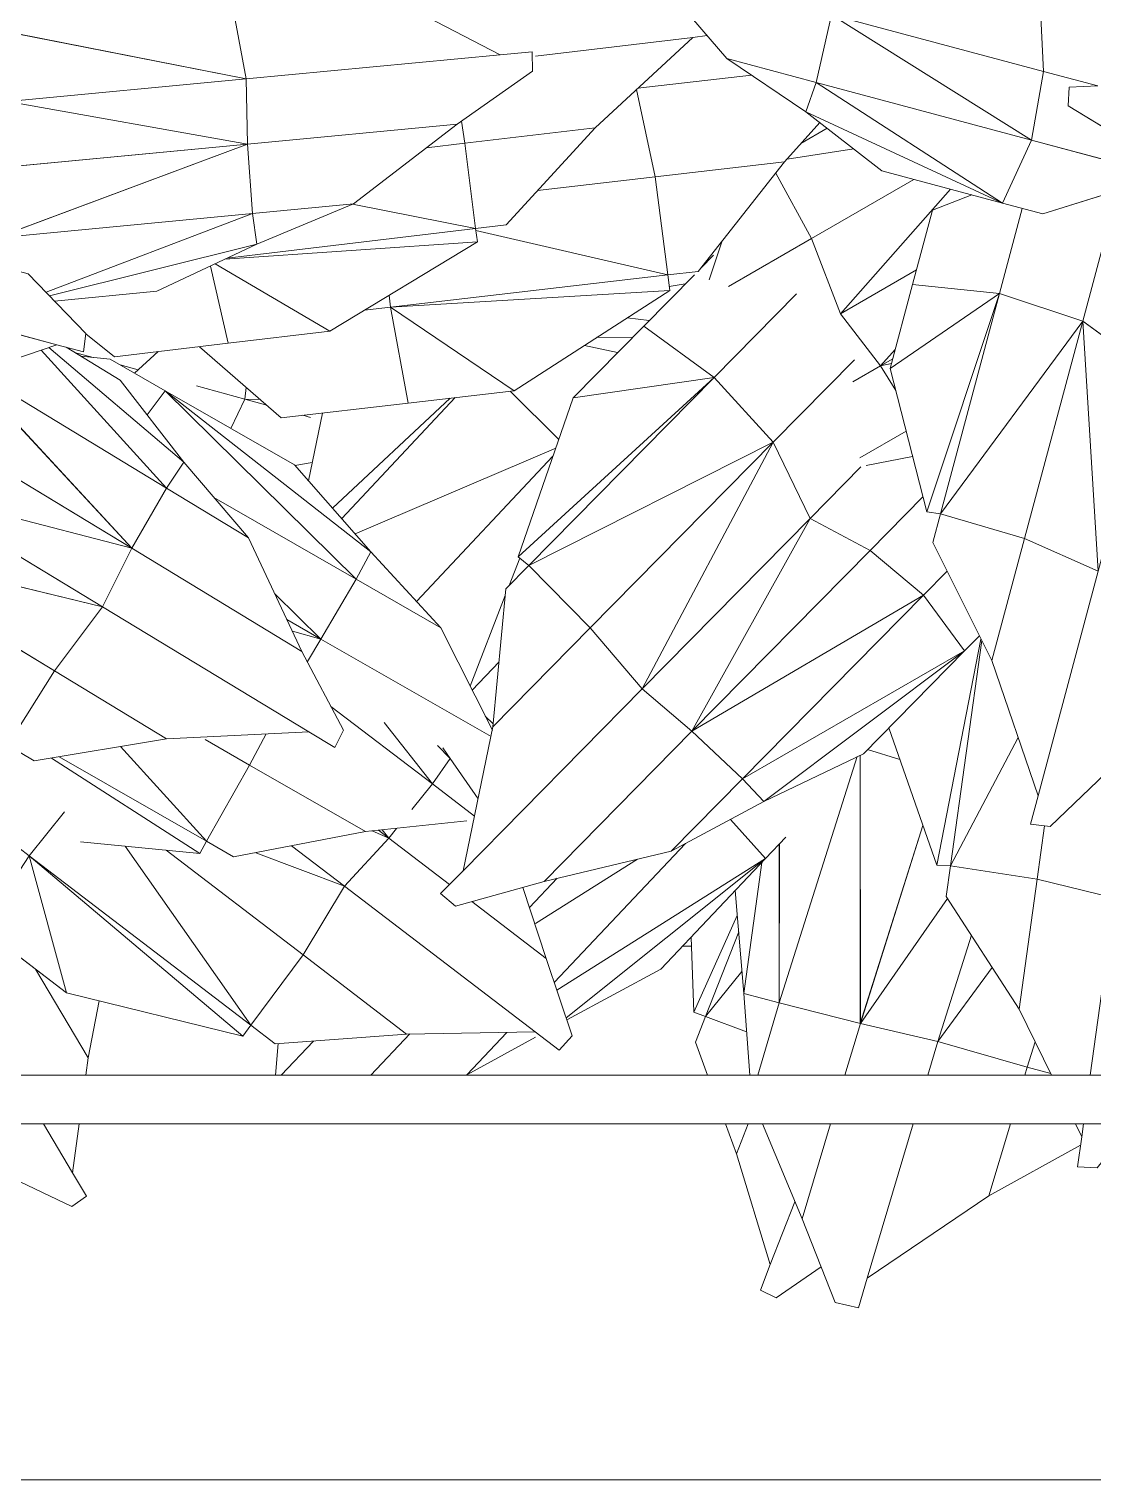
# Model space of a CAD drawing. Header units: inches. Extents: x 1 to 4284, y -575 to 745.
# Drawn here: x 1600.48 to 1611.41, y 168.99 to 183.89 of the extents above; entities that cross this region are included whole.
import ezdxf

# ---------------------------------------------------------------- set-up
doc = ezdxf.new("R2010")
doc.units = ezdxf.units.IN
doc.header["$MEASUREMENT"] = 0
for name, color, linetype, lineweight in [('I-WALL', 2, 'Continuous', 13), ('Plant-hosta', 7, 'Continuous', 9), ('Q-CASE', 31, 'Continuous', 9)]:
    doc.layers.add(name, color=color, linetype=linetype, lineweight=lineweight)

# ---------------------------------------------------------------- blocks, each defined once
blk = doc.blocks.new('BENCH _ PLANTER - BENCH _ PLANTER-2440482-New Construction - Tel_Data_Elec Plan')
at = {"layer": 'Q-CASE', "lineweight": 13}
for p, q in [((-563.402, 174.472), (-563.493, 174.472)), ((-574.05, 168.989), (-556.233, 168.989))]:
    blk.add_line(p, q, dxfattribs=at)
blk = doc.blocks.new('Untitled_dwg-V30-New Construction - Tel_Data_Elec Plan')
at = {"layer": 'Plant-hosta'}
for p, q in [((-13.234, -0.001), (-13.915, -0.416)), ((-13.907, -0.607), (-13.915, -0.416)), ((-13.907, -0.607), (-13.613, -0.621))]:
    blk.add_line(p, q, dxfattribs=at)
at = {"layer": 'Plant-hosta', "flags": 128}
blk.add_lwpolyline([(-11.394, -1.5), (-11.274, -0.727), (-11.303, -0.089), (-13.234, -0.001), (-13.915, -0.416), (-13.907, -0.607), (-13.613, -0.621)], dxfattribs=at)
blk = doc.blocks.new('Untitled_dwg-V31-New Construction - Tel_Data_Elec Plan')
at = {"layer": 'Plant-hosta'}
for p, q in [((-4.584, 11.877), (-4.345, 11.933)), ((-4.345, 11.933), (-4.254, 11.627)), ((-5.189, 11.83), (-5.352, 11.749)), ((-5.189, 11.83), (-4.728, 11.512)), ((-4.584, 11.877), (-4.924, 11.017)), ((-5.25, 11.488), (-5.352, 11.749)), ((-4.254, 11.627), (-3.005, 10.782)), ((-3.781, 10.041), (-4.254, 11.627)), ((-3.005, 10.782), (-4.254, 11.627)), ((-5.25, 11.488), (-5.596, 10.349)), ((-5.596, 10.349), (-5.25, 11.488)), ((-4.997, 10.843), (-5.25, 11.488)), ((-4.924, 11.017), (-5.331, 10.041)), ((-4.924, 11.017), (-5.331, 10.041)), ((-4.633, 10.041), (-4.924, 11.017)), ((-2.063, 10.262), (-3.005, 10.782)), ((-2.784, 10.041), (-3.005, 10.782)), ((-1.892, 10.495), (-2.093, 10.484)), ((-2.051, 10.175), (-2.093, 10.484)), ((-5.596, 10.349), (-5.71, 10.041)), ((-5.596, 10.349), (-5.71, 10.041)), ((-5.596, 10.349), (-5.476, 10.041)), ((-5.476, 10.041), (-5.596, 10.349)), ((-2.051, 10.175), (-2.116, 10.041)), ((-2.116, 10.041), (-2.051, 10.175)), ((-2.032, 10.041), (-2.051, 10.175)), ((-10.333, 9.541), (-10.305, 9.218)), ((-10.305, 9.218), (-10.333, 9.541)), ((-9.943, 9.191), (-10.275, 9.541)), ((-10.275, 9.541), (-9.943, 9.191)), ((-9.353, 9.541), (-8.953, 9.118)), ((-8.953, 9.118), (-9.353, 9.541)), ((-5.895, 9.541), (-6.02, 9.203)), ((-5.895, 9.541), (-6.02, 9.203)), ((-5.462, 9.541), (-5.523, 8.702)), ((-5.158, 8.8), (-5.379, 9.541)), ((-5.158, 8.8), (-5.379, 9.541)), ((-4.325, 9.01), (-4.484, 9.541)), ((-4.484, 9.541), (-4.325, 9.01)), ((-3.529, 9.197), (-3.632, 9.541)), ((-3.529, 9.197), (-3.632, 9.541)), ((-2.361, 9.541), (-2.695, 8.862)), ((-2.695, 8.862), (-2.361, 9.541)), ((-2.611, 9.461), (-2.635, 9.541)), ((-1.71, 7.722), (-1.963, 9.541)), ((-7.662, 9.15), (-8.368, 9.539)), ((-8.368, 9.539), (-7.956, 9.102)), ((-3.529, 9.197), (-2.611, 9.461)), ((-2.611, 9.461), (-3.529, 9.197)), ((-2.611, 9.461), (-2.37, 9.524)), ((-2.529, 9.2), (-2.611, 9.461)), ((-2.529, 9.2), (-2.611, 9.461)), ((-5.916, 8.939), (-6.02, 9.203)), ((-5.916, 8.939), (-5.494, 9.097)), ((-3.529, 9.197), (-4.325, 9.01)), ((-4.325, 9.01), (-3.529, 9.197)), ((-2.97, 8.436), (-3.529, 9.197)), ((-3.529, 9.197), (-3.184, 8.105)), ((-3.184, 8.105), (-3.529, 9.197)), ((-3.529, 9.197), (-2.97, 8.436)), ((-5.3, 7.316), (-7.348, 8.951)), ((-5.3, 7.316), (-7.348, 8.951)), ((-7.34, 8.974), (-6.375, 8.453)), ((-7.34, 8.974), (-6.375, 8.453)), ((-4.325, 9.01), (-5.158, 8.8)), ((-4.325, 9.01), (-4.327, 6.255)), ((-3.429, 7.725), (-4.325, 9.01)), ((-4.325, 9.01), (-3.682, 6.978)), ((-3.429, 7.725), (-4.325, 9.01)), ((-6.064, 8.125), (-6.035, 8.894)), ((-5.916, 8.939), (-6.035, 8.894)), ((-5.916, 8.939), (-6.035, 8.894)), ((-5.589, 7.901), (-6.035, 8.894)), ((-5.541, 8.475), (-5.916, 8.939)), ((-5.575, 8.068), (-5.916, 8.939)), ((-5.916, 8.939), (-5.541, 8.475)), ((-5.575, 8.068), (-5.916, 8.939)), ((-5.158, 8.8), (-5.523, 8.702)), ((-5.523, 8.702), (-5.158, 8.8)), ((-4.357, 6.269), (-5.158, 8.8)), ((-5.157, 7.166), (-5.158, 8.8)), ((-4.357, 6.269), (-5.158, 8.8)), ((-2.695, 8.862), (-3.443, 7.705)), ((-2.695, 8.862), (-2.51, 7.529)), ((-5.3, 7.316), (-7.443, 8.668)), ((-7.443, 8.668), (-5.3, 7.316)), ((-5.523, 8.702), (-5.61, 7.644)), ((-5.338, 7.356), (-5.523, 8.702)), ((-5.338, 7.356), (-5.523, 8.702)), ((-6.121, 7.162), (-7.47, 8.589)), ((-6.121, 7.162), (-7.47, 8.589)), ((-5.3, 7.316), (-6.375, 8.453)), ((-6.375, 8.453), (-5.3, 7.316)), ((-7.662, 7.983), (-6.613, 7.323)), ((-6.613, 7.323), (-7.662, 7.983)), ((-8.484, 7.806), (-8.637, 7.676)), ((-8.484, 7.806), (-7.574, 7.551)), ((-7.724, 7.819), (-7.441, 7.519)), ((-7.724, 7.819), (-7.441, 7.519)), ((-8.406, 7.441), (-8.637, 7.676)), ((-3.399, 7.392), (-3.443, 7.705)), ((-3.443, 7.705), (-3.399, 7.392)), ((-1.71, 7.722), (-2.51, 7.529)), ((-7.574, 7.551), (-6.267, 7.241)), ((-7.574, 7.551), (-6.055, 6.008)), ((-7.574, 7.551), (-6.267, 7.241)), ((-3.399, 7.392), (-2.51, 7.529)), ((-2.434, 6.981), (-2.51, 7.529)), ((-2.51, 7.529), (-2.434, 6.981)), ((-8.406, 7.441), (-8.099, 5.963)), ((-6.566, 5.573), (-8.406, 7.441)), ((-8.099, 5.963), (-8.406, 7.441)), ((-5.66, 6.915), (-5.3, 7.316)), ((-5.3, 7.316), (-5.09, 7.095)), ((-4.033, 5.974), (-3.54, 7.385)), ((-3.399, 7.392), (-3.54, 7.385)), ((-3.399, 7.392), (-3.54, 7.385)), ((-3.086, 5.061), (-3.54, 7.385)), ((-2.704, 6.073), (-3.399, 7.392)), ((-3.078, 5.077), (-3.399, 7.392)), ((-2.704, 6.073), (-3.399, 7.392)), ((-3.078, 5.077), (-3.399, 7.392)), ((-5.318, 6.731), (-6.267, 7.241)), ((-6.267, 7.241), (-5.536, 6.498)), ((-2.377, 6.988), (-2.577, 6.962)), ((-2.499, 6.671), (-2.577, 6.962)), ((-2.377, 6.988), (-1.723, 6.359)), ((-5.318, 6.731), (-5.536, 6.498)), ((-5.318, 6.731), (-4.294, 6.239)), ((-3.254, 5.183), (-5.318, 6.731)), ((-5.318, 6.731), (-4.294, 6.239)), ((-2.499, 6.671), (-2.975, 5.283)), ((-2.975, 5.283), (-2.499, 6.671)), ((-1.881, 4.364), (-2.499, 6.671)), ((-6.055, 6.008), (-5.536, 6.498)), ((-6.055, 6.008), (-5.536, 6.498)), ((-3.675, 4.609), (-5.536, 6.498)), ((-3.254, 5.183), (-5.536, 6.498)), ((-5.536, 6.498), (-3.254, 5.183)), ((-3.919, 6.3), (-4.253, 6.197)), ((-4.253, 6.197), (-3.919, 6.3)), ((-3.254, 5.183), (-4.294, 6.239)), ((-7.966, 4.546), (-8.099, 5.963)), ((-7.099, 4.947), (-8.099, 5.963)), ((-8.099, 5.963), (-7.966, 4.546)), ((-6.566, 5.573), (-6.055, 6.008)), ((-4.842, 3.822), (-6.055, 6.008)), ((-6.055, 6.008), (-3.675, 4.609)), ((-6.055, 6.008), (-4.225, 4.15)), ((-3.675, 4.609), (-6.055, 6.008)), ((-6.055, 6.008), (-4.225, 4.15)), ((-8.179, 5.852), (-8.096, 5.933)), ((-8.096, 5.933), (-8.179, 5.852)), ((-7.973, 4.614), (-8.334, 5.544)), ((-8.334, 5.544), (-7.973, 4.614)), ((-8.036, 5.294), (-8.312, 5.588)), ((-8.036, 5.294), (-8.312, 5.588)), ((-6.566, 5.573), (-7.099, 4.947)), ((-5.22, 3.04), (-6.566, 5.573)), ((-4.842, 3.822), (-6.566, 5.573)), ((-5.22, 3.04), (-6.566, 5.573)), ((-2.975, 5.283), (-3.581, 4.07)), ((-2.975, 5.283), (-3.581, 4.07)), ((-2.975, 5.283), (-2.639, 4.029)), ((-3.675, 4.609), (-3.254, 5.183)), ((-3.102, 5.029), (-3.254, 5.183)), ((-3.102, 5.029), (-3.254, 5.183)), ((-7.099, 4.947), (-7.732, 4.307)), ((-5.22, 3.04), (-7.099, 4.947)), ((-7.483, 3.183), (-8.883, 4.675)), ((-7.483, 3.183), (-8.883, 4.675)), ((-7.966, 4.546), (-7.732, 4.307)), ((-7.824, 4.231), (-7.933, 4.512)), ((-7.933, 4.512), (-7.824, 4.231)), ((-3.675, 4.609), (-4.225, 4.15)), ((-3.675, 4.609), (-3.434, 4.365)), ((-3.675, 4.609), (-3.434, 4.365)), ((-1.881, 4.364), (-2.639, 4.029)), ((-2.04, 1.794), (-1.881, 4.364)), ((-7.732, 4.307), (-7.841, 4.217)), ((-7.276, 2.582), (-7.841, 4.217)), ((-5.827, 2.373), (-7.841, 4.217)), ((-5.22, 3.04), (-7.732, 4.307)), ((-5.827, 2.373), (-7.732, 4.307)), ((-5.22, 3.04), (-7.732, 4.307)), ((-4.842, 3.822), (-4.225, 4.15)), ((-3.682, 3.599), (-4.225, 4.15)), ((-3.503, 3.776), (-3.581, 4.07)), ((-3.503, 3.776), (-2.639, 4.029)), ((-2.04, 1.794), (-2.639, 4.029)), ((-7.454, 3.099), (-9.516, 3.98)), ((-9.516, 3.98), (-7.454, 3.099)), ((-8.488, 2.581), (-9.653, 3.824)), ((-8.488, 2.581), (-9.653, 3.824)), ((-5.22, 3.04), (-4.842, 3.822)), ((-4.842, 3.822), (-4.32, 3.293)), ((-4.32, 3.293), (-4.842, 3.822)), ((-4.019, 2.281), (-3.643, 3.755)), ((-3.503, 3.776), (-3.643, 3.755)), ((-3.503, 3.776), (-3.643, 3.755)), ((-2.896, 1.511), (-3.643, 3.755)), ((-2.04, 1.794), (-3.503, 3.776)), ((-2.896, 1.511), (-3.503, 3.776)), ((-8.539, 2.587), (-9.749, 3.715)), ((-9.749, 3.715), (-8.539, 2.587)), ((-9.849, 2.739), (-9.994, 3.437)), ((-9.849, 2.739), (-9.994, 3.437)), ((-9.955, 3.247), (-10.133, 3.279)), ((-9.955, 3.247), (-10.133, 3.279)), ((-4.329, 3.201), (-3.854, 2.927)), ((-3.854, 2.927), (-4.329, 3.201)), ((-3.788, 3.185), (-4.265, 3.278)), ((-4.265, 3.278), (-3.788, 3.185)), ((-7.424, 3.011), (-7.922, 2.516)), ((-7.922, 2.516), (-7.424, 3.011)), ((-5.22, 3.04), (-5.827, 2.373)), ((-5.22, 3.04), (-4.385, 2.192)), ((-6.551, 1.846), (-7.276, 2.582)), ((-5.827, 2.373), (-7.276, 2.582)), ((-4.402, 2.419), (-4.119, 2.256)), ((-4.119, 2.256), (-4.402, 2.419)), ((-4.119, 2.256), (-3.961, 2.508)), ((-4.119, 2.256), (-3.961, 2.508)), ((-11.538, 2.108), (-11.782, 2.33)), ((-11.538, 2.108), (-11.782, 2.33)), ((-5.827, 2.373), (-6.551, 1.846)), ((-4.981, 1.515), (-5.827, 2.373)), ((-4.981, 1.515), (-5.827, 2.373)), ((-4.529, 1.719), (-4.119, 2.256)), ((-4.529, 1.719), (-4.119, 2.256)), ((-3.967, 2.086), (-4.119, 2.256)), ((-4.119, 2.256), (-4.005, 2.23)), ((-4.119, 2.256), (-3.993, 2.183)), ((-3.967, 2.086), (-4.119, 2.256)), ((-3.788, 1.42), (-4.019, 2.281)), ((-2.896, 1.511), (-4.019, 2.281)), ((-2.04, 1.794), (-1.331, 2.312)), ((-7.16, 2.045), (-6.819, 2.119)), ((-7.16, 2.045), (-6.819, 2.119)), ((-6.666, 1.964), (-7.031, 1.961)), ((-6.666, 1.964), (-7.031, 1.961)), ((-6.495, 1.79), (-6.719, 1.76)), ((-6.719, 1.76), (-6.495, 1.79)), ((-6.03, 1.318), (-6.551, 1.846)), ((-2.04, 1.794), (-2.896, 1.511)), ((-2.04, 1.794), (-1.68, 0.451)), ((-2.04, 1.794), (-1.68, 0.451)), ((-4.529, 1.719), (-4.827, 0.947)), ((-4.529, 1.719), (-4.827, 0.947)), ((-3.398, 0.44), (-4.529, 1.719)), ((-3.748, 1.269), (-4.529, 1.719)), ((-3.398, 0.44), (-4.529, 1.719)), ((-4.529, 1.719), (-3.748, 1.269)), ((-2.896, 1.511), (-3.788, 1.42)), ((-2.896, 1.511), (-3.788, 1.42)), ((-2.662, 0.638), (-2.896, 1.511)), ((-2.662, 0.638), (-2.896, 1.511)), ((-6.124, 1.413), (-6.289, 1.438)), ((-6.124, 1.413), (-6.289, 1.438)), ((-5.743, 0.971), (-5.877, 1.371)), ((-5.877, 1.371), (-5.743, 0.971)), ((-4.827, 0.947), (-5.681, 1.44)), ((-3.583, 0.655), (-3.788, 1.42)), ((-5.833, 1.117), (-5.962, 1.249)), ((-5.962, 1.249), (-5.833, 1.117)), ((-4.827, 0.947), (-5.195, 0.274)), ((-3.775, 0.339), (-4.827, 0.947)), ((-4.827, 0.947), (-3.775, 0.339)), ((-3.181, 0.498), (-3.583, 0.655)), ((-2.866, 0.583), (-2.452, 0.694)), ((-1.202, 0.301), (-2.452, 0.694)), ((-2.866, 0.583), (-4.884, -0.355)), ((-2.866, 0.583), (-4.78, -0.657)), ((-4.78, -0.657), (-2.866, 0.583)), ((-2.866, 0.583), (-4.104, 0.251)), ((-4.104, 0.251), (-2.866, 0.583)), ((-2.566, -0.064), (-2.866, 0.583)), ((-2.566, -0.064), (-1.202, 0.301)), ((-4.884, -0.355), (-4.104, 0.251)), ((-4.393, 0.026), (-5.078, 0.13)), ((-4.393, 0.026), (-5.078, 0.13)), ((-4.666, -0.186), (-4.938, -0.029)), ((-4.666, -0.186), (-4.938, -0.029)), ((-2.566, -0.064), (-4.78, -0.657)), ((-2.566, -0.064), (-4.78, -0.657)), ((-4.62, -1.353), (-2.566, -0.064)), ((-2.566, -0.064), (-4.62, -1.353)), ((-2.566, -0.064), (-2.443, -0.77)), ((-4.884, -0.355), (-5.697, -0.903)), ((-4.78, -0.657), (-4.884, -0.355)), ((-4.78, -0.657), (-5.697, -0.903)), ((-4.62, -1.353), (-4.78, -0.657)), ((-4.62, -1.353), (-4.78, -0.657)), ((-1.887, -0.621), (-2.443, -0.77)), ((-4.62, -1.353), (-2.443, -0.77)), ((-4.62, -1.353), (-2.443, -0.77)), ((-2.478, -1.473), (-2.443, -0.77)), ((-2.443, -0.77), (-2.478, -1.473)), ((-6.525, -1.864), (-5.697, -0.903)), ((-6.525, -1.864), (-5.697, -0.903))]:
    blk.add_line(p, q, dxfattribs=at)
at = {"layer": 'Plant-hosta', "flags": 128}
for points in [[(-3.781, 10.041), (-4.254, 11.627), (-4.345, 11.933), (-4.584, 11.877), (-4.924, 11.017), (-4.633, 10.041)], [(-4.997, 10.843), (-5.25, 11.488), (-5.352, 11.749), (-5.189, 11.83), (-4.728, 11.512)], [(-2.784, 10.041), (-3.005, 10.782), (-2.063, 10.262)], [(-1.527, 10.041), (-1.892, 10.495), (-2.093, 10.484), (-2.051, 10.175), (-2.032, 10.041)], [(-5.462, 9.541), (-5.523, 8.702), (-5.61, 7.644)], [(-2.37, 9.524), (-2.611, 9.461), (-2.635, 9.541)], [(-1.963, 9.541), (-1.71, 7.722), (-2.51, 7.529)], [(-7.956, 9.102), (-8.368, 9.539), (-7.662, 9.15)], [(-6.02, 9.203), (-5.916, 8.939), (-5.494, 9.097)], [(-4.325, 9.01), (-5.158, 8.8), (-5.158, 7.167)], [(-4.327, 6.255), (-4.327, 9.01), (-3.683, 6.978)], [(-6.064, 8.125), (-6.035, 8.894), (-5.589, 7.901)], [(-3.399, 7.392), (-2.51, 7.529), (-2.695, 8.862), (-3.443, 7.705)], [(-6.566, 5.573), (-6.055, 6.008), (-7.574, 7.551), (-8.484, 7.806), (-8.637, 7.676), (-8.406, 7.441), (-6.566, 5.573), (-7.099, 4.947), (-5.22, 3.04)], [(-5.09, 7.095), (-5.3, 7.316), (-5.66, 6.915)], [(-4.033, 5.974), (-3.54, 7.385), (-3.086, 5.061)], [(-4.294, 6.239), (-3.254, 5.183), (-5.318, 6.731), (-5.536, 6.498), (-6.267, 7.241), (-5.318, 6.731)], [(-1.212, 4.454), (-1.723, 6.359), (-2.377, 6.988), (-2.577, 6.962), (-2.499, 6.671), (-1.881, 4.364), (-2.639, 4.029)], [(-3.254, 5.183), (-3.675, 4.609), (-5.536, 6.498)], [(-7.966, 4.546), (-7.732, 4.307), (-7.099, 4.947), (-8.099, 5.963)], [(-4.225, 4.15), (-4.842, 3.822), (-6.055, 6.008)], [(-6.566, 5.573), (-4.842, 3.822), (-5.22, 3.04)], [(-3.581, 4.07), (-3.503, 3.776), (-2.639, 4.029), (-2.975, 5.283)], [(-3.682, 3.599), (-4.225, 4.15), (-3.675, 4.609)], [(-2.639, 4.029), (-2.04, 1.794), (-1.881, 4.364), (-1.331, 2.312), (-2.04, 1.794), (-3.503, 3.776)], [(-7.276, 2.582), (-7.841, 4.217), (-5.827, 2.373), (-7.732, 4.307), (-7.841, 4.217)], [(-4.019, 2.281), (-3.643, 3.755), (-2.896, 1.511), (-3.503, 3.776)], [(-6.551, 1.846), (-7.276, 2.582), (-5.827, 2.373), (-5.22, 3.04), (-4.385, 2.192)], [(-5.827, 2.373), (-6.551, 1.846), (-6.03, 1.318)], [(-4.005, 2.23), (-4.119, 2.256), (-3.993, 2.183)], [(-3.788, 1.42), (-4.019, 2.281), (-2.896, 1.511), (-2.04, 1.794)], [(-5.195, 0.274), (-4.827, 0.947), (-5.681, 1.44)], [(-3.788, 1.42), (-3.583, 0.655), (-3.181, 0.498)], [(-1.202, 0.301), (-2.452, 0.694), (-2.866, 0.583), (-2.566, -0.064)], [(-2.866, 0.583), (-4.884, -0.355), (-4.78, -0.657), (-5.697, -0.903), (-4.884, -0.355), (-4.104, 0.251)], [(-1.887, -0.621), (-2.443, -0.77), (-2.566, -0.064), (-1.202, 0.301), (-1.184, 0.201)]]:
    blk.add_lwpolyline(points, dxfattribs=at)
blk = doc.blocks.new('Untitled_dwg-V34-New Construction - Tel_Data_Elec Plan')
at = {"layer": 'Plant-hosta'}
for p, q in [((5.664, 10.566), (6.348, 10.892)), ((6.348, 10.892), (6.496, 10.786)), ((6.353, 10.545), (6.496, 10.786)), ((6.055, 10.041), (6.353, 10.545)), ((6.353, 10.545), (6.422, 10.041)), ((6.489, 9.541), (6.513, 9.364)), ((6.513, 9.364), (6.489, 9.541)), ((6.513, 9.364), (5.974, 8.452)), ((6.513, 9.364), (6.628, 8.779)), ((11.106, 9.098), (11.352, 9.286)), ((11.352, 9.286), (11.488, 9.138)), ((5.907, 7.287), (8.102, 9.142)), ((6.293, 8.697), (8.102, 9.142)), ((8.187, 9.029), (8.102, 9.142)), ((8.437, 9.22), (8.187, 9.029)), ((8.437, 9.22), (8.187, 9.029)), ((8.437, 9.22), (9.786, 9.119)), ((8.722, 8.305), (9.786, 9.119)), ((9.148, 7.601), (11.106, 9.098)), ((11.106, 9.098), (9.786, 9.119)), ((9.786, 9.119), (11.106, 9.098)), ((11.22, 8.342), (11.488, 9.138)), ((5.907, 7.287), (8.187, 9.029)), ((6.896, 7.189), (8.187, 9.029)), ((6.896, 7.189), (8.187, 9.029)), ((8.722, 8.305), (8.187, 9.029)), ((8.187, 9.029), (8.722, 8.305)), ((5.423, 8.031), (6.293, 8.697)), ((5.907, 7.287), (6.293, 8.697)), ((7.315, 7.23), (8.722, 8.305)), ((8.722, 8.305), (7.315, 7.23)), ((9.148, 7.601), (8.722, 8.305)), ((10.457, 7.759), (11.22, 8.342)), ((11.22, 8.342), (10.981, 7.612)), ((11.22, 8.342), (10.981, 7.612)), ((5.907, 7.287), (5.423, 8.031)), ((8.237, 7.256), (9.148, 7.601)), ((8.237, 7.256), (9.148, 7.601)), ((9.148, 7.601), (8.604, 7.185)), ((9.148, 7.601), (8.604, 7.185)), ((9.148, 7.601), (9.603, 7.106)), ((9.148, 7.601), (9.603, 7.106)), ((9.603, 7.106), (10.227, 7.583)), ((9.603, 7.106), (10.227, 7.583)), ((5.907, 7.287), (5.01, 6.601)), ((5.907, 7.287), (6.27, 6.838)), ((5.907, 7.287), (6.27, 6.838)), ((6.138, 6.285), (7.663, 7.263)), ((6.437, 7.144), (7.663, 7.263)), ((7.729, 7.139), (7.663, 7.263)), ((8.009, 7.299), (7.729, 7.139)), ((8.009, 7.299), (7.729, 7.139)), ((8.009, 7.299), (9.365, 7.04)), ((6.216, 6.271), (7.729, 7.139)), ((6.846, 6.166), (7.729, 7.139)), ((6.846, 6.166), (7.729, 7.139)), ((8.173, 6.356), (7.729, 7.139)), ((8.173, 6.356), (9.365, 7.04)), ((10.403, 6.929), (9.365, 7.04)), ((9.365, 7.04), (10.403, 6.929)), ((9.432, 7.033), (9.603, 7.106)), ((9.432, 7.033), (9.603, 7.106)), ((9.603, 7.106), (9.498, 7.026)), ((9.603, 7.106), (9.498, 7.026)), ((9.603, 7.106), (9.536, 7.022)), ((9.536, 7.022), (9.603, 7.106)), ((9.603, 7.106), (9.683, 7.006)), ((9.603, 7.106), (9.683, 7.006)), ((10.483, 6.881), (10.051, 6.55)), ((10.051, 6.55), (10.483, 6.881)), ((9.84, 6.811), (10.051, 6.55)), ((9.84, 6.811), (10.051, 6.55)), ((10.52, 6.702), (10.232, 6.287)), ((10.52, 6.702), (10.232, 6.287)), ((9.009, 5.753), (10.051, 6.55)), ((9.009, 5.753), (10.051, 6.55)), ((9.554, 5.92), (10.051, 6.55)), ((10.051, 6.55), (9.554, 5.92)), ((10.051, 6.55), (10.232, 6.287)), ((5.961, 6.314), (5.691, 6.151)), ((5.961, 6.314), (7.32, 6.086)), ((7.716, 6.094), (8.173, 6.356)), ((8.173, 6.356), (7.716, 6.094)), ((8.343, 6.036), (8.173, 6.356)), ((8.343, 6.036), (8.173, 6.356)), ((10.102, 6.155), (10.232, 6.287)), ((10.232, 6.287), (10.158, 6.179)), ((10.232, 6.287), (10.158, 6.179)), ((6.169, 5.388), (5.691, 6.151)), ((6.169, 5.388), (5.691, 6.151)), ((8.78, 6.015), (9.047, 6.176)), ((9.137, 5.996), (9.047, 6.176)), ((6.169, 5.388), (7.32, 6.086)), ((6.663, 4.731), (8.78, 6.015)), ((8.78, 6.015), (7.32, 6.086)), ((7.32, 6.086), (8.78, 6.015)), ((8.711, 5.19), (9.137, 5.996)), ((8.906, 5.061), (10.653, 6.063)), ((10.667, 5.998), (10.138, 4.945)), ((10.667, 5.998), (10.138, 4.945)), ((4.424, 4.33), (6.169, 5.388)), ((6.663, 4.731), (6.169, 5.388)), ((8.766, 5.292), (8.906, 5.061)), ((6.963, 4.129), (8.711, 5.19)), ((6.963, 4.129), (8.711, 5.19)), ((8.711, 5.19), (8.16, 4.021)), ((8.711, 5.19), (8.16, 4.021)), ((8.906, 5.061), (8.431, 4.596)), ((8.431, 4.596), (8.906, 5.061)), ((8.906, 5.061), (8.556, 4.86)), ((8.906, 5.061), (8.556, 4.86)), ((8.613, 4.982), (8.906, 5.061)), ((8.613, 4.982), (8.906, 5.061)), ((8.906, 5.061), (9.266, 4.445)), ((8.906, 5.061), (9.266, 4.445)), ((10.138, 4.945), (9.266, 4.445)), ((10.138, 4.945), (9.42, 4.165)), ((4.436, 4.19), (6.663, 4.731)), ((6.663, 4.731), (4.701, 3.541)), ((6.663, 4.731), (6.963, 4.129)), ((7.304, 2.51), (9.266, 4.445)), ((7.807, 3.608), (9.266, 4.445)), ((9.266, 4.445), (9.42, 4.165)), ((4.701, 3.541), (6.963, 4.129)), ((4.701, 3.541), (6.963, 4.129)), ((6.963, 4.129), (4.881, 2.867)), ((6.963, 4.129), (5.308, 2.341)), ((6.963, 4.129), (7.319, 3.511)), ((6.963, 4.129), (7.319, 3.511)), ((7.304, 2.51), (9.42, 4.165)), ((9.42, 4.165), (8.634, 3.272)), ((9.42, 4.165), (8.634, 3.272)), ((8.16, 4.021), (7.319, 3.511)), ((8.16, 4.021), (7.497, 3.245)), ((5.361, 2.323), (7.319, 3.511)), ((5.361, 2.323), (7.319, 3.511)), ((6.033, 2.093), (7.319, 3.511)), ((7.319, 3.511), (6.033, 2.093)), ((7.319, 3.511), (7.497, 3.245)), ((6.111, 2.066), (7.497, 3.245)), ((7.497, 3.245), (6.844, 2.401)), ((7.497, 3.245), (6.844, 2.401)), ((7.304, 2.51), (8.634, 3.272)), ((8.634, 3.272), (7.304, 2.51)), ((7.979, 2.897), (8.124, 2.598)), ((7.121, 2.759), (7.304, 2.51)), ((7.658, 2.058), (8.496, 2.788)), ((8.496, 2.788), (9.802, 2.637)), ((8.798, 2.784), (8.72, 2.762)), ((8.72, 2.762), (8.798, 2.784)), ((8.124, 2.598), (7.628, 2.461)), ((8.35, 2.66), (8.124, 2.598)), ((8.124, 2.598), (8.282, 2.601)), ((8.124, 2.598), (8.138, 2.476)), ((8.138, 2.476), (8.124, 2.598)), ((9.62, 1.651), (9.802, 2.637)), ((9.62, 1.651), (9.802, 2.637)), ((9.802, 2.637), (10.89, 2.511)), ((6.193, 2.038), (4.889, 2.485)), ((4.889, 2.485), (6.193, 2.038)), ((6.287, 2.063), (6.844, 2.401)), ((6.844, 2.401), (6.287, 2.063)), ((6.74, 2.186), (7.304, 2.51)), ((9.62, 1.651), (10.89, 2.511)), ((10.89, 2.511), (12.489, 1.479)), ((7.028, 2.296), (6.843, 2.245)), ((6.843, 2.245), (7.028, 2.296)), ((6.193, 2.038), (6.466, 2.111)), ((6.565, 2.169), (6.375, 2.116)), ((6.375, 2.116), (6.565, 2.169)), ((6.44, 2.156), (6.74, 2.186)), ((6.492, 1.922), (6.466, 2.111)), ((6.786, 2.162), (6.492, 1.924)), ((6.786, 2.162), (6.492, 1.924)), ((6.786, 2.162), (7.953, 2.022)), ((7.953, 2.022), (6.786, 2.162)), ((4.025, 1.457), (6.193, 2.038)), ((7.772, 1.229), (7.953, 2.022)), ((7.772, 1.229), (7.953, 2.022)), ((7.953, 2.022), (8.996, 1.897)), ((5.9, 1.308), (6.492, 1.922)), ((7.819, 1.207), (8.996, 1.897)), ((8.996, 1.897), (7.819, 1.207)), ((10.515, 0.98), (8.996, 1.897)), ((9.353, 1.682), (9.62, 1.651)), ((9.353, 1.682), (9.62, 1.651)), ((9.608, 1.527), (9.62, 1.651)), ((9.62, 1.651), (9.608, 1.527)), ((9.62, 1.651), (12.47, 1.321)), ((9.62, 1.651), (12.489, 1.479)), ((9.62, 1.651), (12.47, 1.321)), ((6.084, 1.499), (8.204, 0.689)), ((6.084, 1.499), (8.204, 0.689)), ((6.119, 1.536), (8.247, 1.006)), ((8.247, 1.006), (6.119, 1.536)), ((6.17, 1.589), (7.219, 1.489)), ((8.247, 1.006), (7.219, 1.489)), ((12.47, 1.321), (12.489, 1.479)), ((12.47, 1.321), (12.489, 1.479)), ((10.496, 0.863), (12.47, 1.321)), ((10.496, 0.863), (12.47, 1.321)), ((12.47, 1.321), (12.339, 0.312)), ((12.47, 1.321), (12.782, 1.285)), ((13.669, 0.158), (12.782, 1.285)), ((7.918, 1.16), (10.515, 0.98)), ((10.493, 0.844), (7.941, 1.149)), ((7.941, 1.149), (10.493, 0.844)), ((8.151, -0.022), (5.579, 0.935)), ((5.582, 0.939), (8.204, 0.689)), ((5.582, 0.939), (8.204, 0.689)), ((8.247, 1.006), (8.204, 0.689)), ((9.241, 0.591), (8.247, 1.006)), ((10.493, 0.844), (10.515, 0.98)), ((10.493, 0.844), (10.515, 0.98)), ((10.493, 0.844), (9.231, 0.595)), ((10.493, 0.844), (9.231, 0.595)), ((10.493, 0.844), (10.384, -0.032)), ((10.493, 0.844), (10.384, -0.032)), ((10.493, 0.844), (10.807, 0.806)), ((10.807, 0.806), (10.493, 0.844)), ((11.722, -0.192), (10.807, 0.806)), ((8.151, -0.022), (8.204, 0.689)), ((9.241, 0.591), (8.204, 0.689)), ((10.306, -0.228), (9.241, 0.591)), ((10.306, -0.228), (9.241, 0.591)), ((11.132, 0.452), (12.339, 0.312)), ((12.146, -0.584), (12.339, 0.312)), ((13.669, 0.158), (12.339, 0.312)), ((8.151, -0.022), (5.555, 0.224)), ((14.029, -0.246), (13.669, 0.158)), ((13.669, 0.158), (14.029, -0.246)), ((10.384, -0.032), (9.99, 0.016)), ((5.69, -0.461), (8.151, -0.022)), ((8.136, -0.694), (8.151, -0.022)), ((8.151, -0.022), (10.306, -0.228)), ((10.384, -0.032), (10.35, -0.258)), ((11.722, -0.192), (10.384, -0.032)), ((10.306, -0.228), (11.079, -0.772)), ((11.722, -0.192), (12.726, -1.12)), ((11.722, -0.192), (12.726, -1.12)), ((8.136, -0.694), (5.69, -0.461)), ((5.321, -1.248), (8.136, -0.694)), ((8.136, -0.694), (7.987, -1.502)), ((7.987, -1.502), (8.136, -0.694)), ((8.136, -0.694), (10.746, -0.942)), ((12.162, -0.598), (13.328, -0.733)), ((13.328, -0.733), (12.162, -0.598)), ((11.079, -0.772), (11.074, -0.973)), ((10.746, -0.942), (9.406, -1.637)), ((9.406, -1.637), (10.746, -0.942)), ((10.746, -0.942), (11.074, -0.973)), ((11.111, -0.926), (12.726, -1.12)), ((12.726, -1.12), (12.874, -1.138))]:
    blk.add_line(p, q, dxfattribs=at)
at = {"layer": 'Plant-hosta', "flags": 128}
for points in [[(5.664, 10.566), (6.348, 10.892), (6.496, 10.786), (6.353, 10.545)], [(6.422, 10.041), (6.353, 10.545), (6.055, 10.041)], [(6.628, 8.779), (6.513, 9.364), (5.974, 8.452)], [(10.457, 7.759), (11.22, 8.342), (11.488, 9.138), (11.352, 9.286), (11.106, 9.098), (9.148, 7.601), (8.722, 8.305)], [(6.293, 8.697), (8.102, 9.142), (5.907, 7.287)], [(5.907, 7.287), (8.187, 9.029), (8.102, 9.142)], [(8.722, 8.305), (9.786, 9.119), (8.437, 9.22)], [(5.423, 8.031), (6.293, 8.697), (5.907, 7.287)], [(6.437, 7.144), (7.663, 7.263), (6.138, 6.285)], [(6.216, 6.271), (7.729, 7.139), (7.663, 7.263)], [(7.729, 7.139), (8.173, 6.356), (9.365, 7.04), (8.009, 7.299)], [(10.102, 6.155), (10.232, 6.287), (10.051, 6.55)], [(5.629, 6.278), (5.691, 6.151), (5.961, 6.314), (7.32, 6.086), (6.169, 5.388)], [(6.663, 4.731), (8.78, 6.015), (9.047, 6.176), (9.137, 5.996), (8.711, 5.19)], [(8.766, 5.292), (8.906, 5.061), (10.653, 6.063)], [(4.424, 4.33), (6.169, 5.388), (6.663, 4.731), (4.701, 3.541)], [(9.266, 4.445), (10.138, 4.945), (9.42, 4.165)], [(4.436, 4.19), (6.663, 4.731), (6.963, 4.129)], [(7.304, 2.51), (9.42, 4.165), (9.266, 4.445)], [(7.304, 2.51), (9.266, 4.445), (7.807, 3.608)], [(5.308, 2.341), (6.963, 4.129), (4.881, 2.867)], [(7.319, 3.511), (8.16, 4.021), (7.497, 3.245)], [(6.111, 2.066), (7.497, 3.245), (7.319, 3.511)], [(7.979, 2.897), (8.124, 2.598), (8.35, 2.66)], [(6.44, 2.156), (6.74, 2.186), (7.304, 2.51), (7.121, 2.759)], [(9.802, 2.637), (8.496, 2.788), (7.658, 2.058)], [(7.628, 2.461), (8.124, 2.598), (8.282, 2.601)], [(9.802, 2.637), (10.89, 2.511), (9.62, 1.651)], [(10.89, 2.511), (12.489, 1.479), (9.62, 1.651)], [(7.953, 2.022), (8.996, 1.897), (10.515, 0.98), (7.918, 1.16)], [(6.17, 1.589), (7.219, 1.489), (8.247, 1.006), (8.204, 0.689), (9.241, 0.591), (8.247, 1.006)], [(12.782, 1.285), (12.47, 1.321), (12.339, 0.312)], [(12.339, 0.312), (13.669, 0.158), (12.782, 1.285)], [(8.204, 0.689), (8.151, -0.022), (5.579, 0.935)], [(10.384, -0.032), (11.722, -0.192), (10.807, 0.806)], [(12.146, -0.584), (12.339, 0.312), (11.132, 0.452)], [(5.555, 0.224), (8.151, -0.022), (10.306, -0.228), (11.079, -0.772), (11.074, -0.973), (10.746, -0.942), (8.136, -0.694), (5.69, -0.461), (5.321, -1.248)], [(9.99, 0.016), (10.384, -0.032), (10.35, -0.258)], [(5.321, -1.248), (8.136, -0.694), (8.151, -0.022), (5.69, -0.461)], [(12.874, -1.138), (12.726, -1.12), (11.111, -0.926)]]:
    blk.add_lwpolyline(points, dxfattribs=at)
blk.add_lwpolyline([(4.025, 1.457), (4.109, 0.828), (5.9, 1.308), (6.492, 1.922), (6.466, 2.111), (6.193, 2.038)], close=True, dxfattribs=at)

msp = doc.modelspace()

# ---------------------------------------------------------------- linework, layer by layer
at = {"layer": 'I-WALL', "color": 250, "lineweight": 20}
for p, q in [((1614.738, 173.148), (1584.185, 173.148)), ((1584.125, 172.648), (1619.74, 172.648))]:
    msp.add_line(p, q, dxfattribs=at)

# ---------------------------------------------------------------- block references
at = {"layer": 'Plant-hosta', "extrusion": (0, 0, -1), "zscale": -1, "rotation": 180}
for name, p in [('Untitled_dwg-V34-New Construction - Tel_Data_Elec Plan', (-1594.573, 182.689)), ('Untitled_dwg-V31-New Construction - Tel_Data_Elec Plan', (-1613.345, 182.689)), ('Untitled_dwg-V30-New Construction - Tel_Data_Elec Plan', (-1625.071, 182.689))]:
    msp.add_blockref(name, p, dxfattribs=at)
at = {"layer": 'Q-CASE', "lineweight": 13}
msp.add_blockref('BENCH _ PLANTER - BENCH _ PLANTER-2440482-New Construction - Tel_Data_Elec Plan', (2170.687, 0), dxfattribs=at)

doc.saveas('drawing.dxf')
